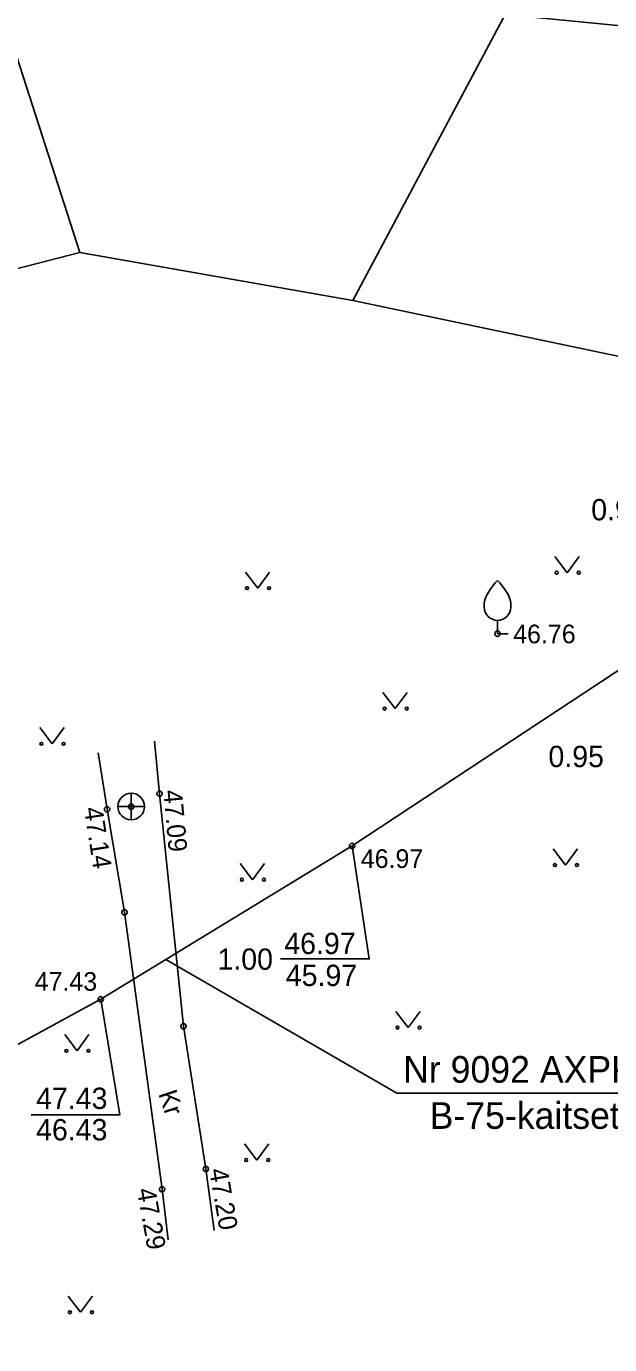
# Model space of a CAD drawing. Extents: x 641420 to 641652, y 6456285 to 6456552.
# Drawn here: x 641505.19 to 641527.08, y 6456453.67 to 6456503.15 of the extents above; entities that cross this region are included whole.
import ezdxf

# ---------------------------------------------------------------- set-up
doc = ezdxf.new("R2010")
doc.units = 0
for name, color, linetype in [('HALJASTUS', 7, 'Continuous'), ('KKAEV', 7, 'Continuous'), ('KORGUS', 7, 'Continuous'), ('MOOTMPUNKT', 7, 'Continuous'), ('MPKAABEL', 7, 'Continuous'), ('PIIR', 7, 'Continuous'), ('PUU', 7, 'Continuous'), ('TEE', 7, 'Continuous')]:
    doc.layers.add(name, color=color, linetype=linetype)

msp = doc.modelspace()

# ---------------------------------------------------------------- linework, layer by layer
at = {"layer": 'HALJASTUS'}
for p, q in [((641525.024, 6456483.249), (641525.488, 6456482.642)), ((641525.488, 6456482.642), (641525.933, 6456483.249)), ((641513.406, 6456482.668), (641513.869, 6456482.061)), ((641513.869, 6456482.061), (641514.315, 6456482.668)), ((641518.569, 6456478.15), (641519.033, 6456477.543)), ((641519.033, 6456477.543), (641519.478, 6456478.15)), ((641505.692, 6456476.827), (641506.156, 6456476.22)), ((641506.156, 6456476.22), (641506.601, 6456476.827)), ((641524.96, 6456472.276), (641525.423, 6456471.669)), ((641525.423, 6456471.669), (641525.869, 6456472.276)), ((641513.212, 6456471.727), (641513.675, 6456471.121)), ((641513.675, 6456471.121), (641514.121, 6456471.727)), ((641519.054, 6456466.176), (641519.517, 6456465.569)), ((641519.517, 6456465.569), (641519.963, 6456466.176)), ((641506.628, 6456465.305), (641507.091, 6456464.698)), ((641507.091, 6456464.698), (641507.537, 6456465.305)), ((641513.373, 6456461.206), (641513.837, 6456460.599)), ((641513.837, 6456460.599), (641514.282, 6456461.206)), ((641506.757, 6456455.493), (641507.221, 6456454.887)), ((641507.221, 6456454.887), (641507.666, 6456455.493))]:
    msp.add_line(p, q, dxfattribs=at)
for centre in [(641525.087, 6456482.642), (641525.915, 6456482.642), (641513.468, 6456482.061), (641514.297, 6456482.061), (641518.632, 6456477.543), (641519.461, 6456477.543), (641505.754, 6456476.22), (641506.583, 6456476.22), (641525.022, 6456471.669), (641525.851, 6456471.669), (641513.274, 6456471.121), (641514.103, 6456471.121), (641519.116, 6456465.569), (641519.945, 6456465.569), (641506.69, 6456464.698), (641507.519, 6456464.698), (641513.436, 6456460.599), (641514.264, 6456460.599), (641506.82, 6456454.887), (641507.648, 6456454.887)]:
    msp.add_circle(centre, 0.055, dxfattribs=at)
at = {"layer": 'KKAEV'}
for p, q in [((641509.122, 6456473.365), (641509.122, 6456474.365)), ((641508.622, 6456473.865), (641509.622, 6456473.865))]:
    msp.add_line(p, q, dxfattribs=at)
msp.add_circle((641509.122, 6456473.865), 0.5, dxfattribs=at)
at = {"layer": 'MOOTMPUNKT'}
for centre in [(641522.869, 6456480.353), (641510.186, 6456474.348), (641508.214, 6456473.762), (641509.122, 6456473.865), (641517.408, 6456472.388), (641508.872, 6456469.896), (641507.979, 6456466.634), (641511.084, 6456465.619), (641511.922, 6456460.264), (641510.28, 6456459.503)]:
    msp.add_circle(centre, 0.1, dxfattribs=at)
at = {"layer": 'MPKAABEL'}
for points in [[(641594.647, 6456488.282), (641594.974, 6456484.919), (641594.948, 6456483.722), (641594.146, 6456483.315), (641588.613, 6456482.198), (641577.793, 6456480.667), (641565.441, 6456478.464), (641563.176, 6456478.392), (641556.136, 6456480.132), (641540.93, 6456483.212), (641537.372, 6456483.606), (641533.569, 6456482.873), (641530.004, 6456480.687), (641517.408, 6456472.388), (641507.979, 6456466.634), (641498.146, 6456461.278), (641493.018, 6456458.364), (641491.328, 6456457.496), (641490.085, 6456455.565)], [(641490.085, 6456455.565), (641491.328, 6456457.496), (641493.018, 6456458.364), (641498.146, 6456461.278), (641507.979, 6456466.634), (641517.408, 6456472.388), (641530.004, 6456480.687), (641533.569, 6456482.873), (641537.372, 6456483.606), (641540.93, 6456483.212), (641556.136, 6456480.132), (641563.176, 6456478.392), (641565.441, 6456478.464), (641577.793, 6456480.667), (641588.613, 6456482.198), (641594.146, 6456483.315), (641594.948, 6456483.722), (641594.974, 6456484.919), (641594.647, 6456488.282)], [(641517.408, 6456472.388), (641518.052, 6456468.147), (641514.719, 6456468.147)], [(641510.418, 6456468.123), (641519.096, 6456463.104), (641537.211, 6456463.104)], [(641507.979, 6456466.634), (641508.7, 6456462.301), (641505.367, 6456462.301)]]:
    msp.add_lwpolyline(points, dxfattribs=at)
at = {"layer": 'PIIR'}
for points in [[(641515.03, 6456531.9), (641496.32, 6456528.4), (641507.19, 6456494.66), (641517.44, 6456492.86), (641523.16, 6456503.59), (641531.34, 6456502.79), (641534.08, 6456508.72), (641540.6, 6456517.63), (641547.89, 6456534.7)], [(641558.48, 6456523.88), (641544.24, 6456526.17), (641540.6, 6456517.63), (641534.08, 6456508.72), (641531.34, 6456502.79), (641523.16, 6456503.59), (641517.44, 6456492.86), (641554.78, 6456485.01)], [(641507.19, 6456494.66), (641487.41, 6456489.57), (641494.66, 6456469.67), (641454.86, 6456461.47), (641427.61, 6456462.64), (641420.47, 6456285.12), (641465.22, 6456296.35), (641462.2, 6456317.7), (641463.27, 6456325.07), (641461.28, 6456351.68), (641464.42, 6456390.15), (641474.21, 6456391.54), (641498.63, 6456380.28), (641509.33, 6456378.47), (641532.25, 6456460.56), (641554.78, 6456485.01), (641517.44, 6456492.86)]]:
    msp.add_lwpolyline(points, close=True, dxfattribs=at)
at = {"layer": 'PUU'}
for p, q in [((641522.869, 6456480.353), (641522.869, 6456480.853)), ((641523.269, 6456480.353), (641522.869, 6456480.353))]:
    msp.add_line(p, q, dxfattribs=at)
for points in [[(641522.369, 6456481.353), (641522.369, 6456481.503), (641522.379, 6456481.568), (641522.414, 6456481.698), (641522.474, 6456481.818), (641522.619, 6456482.053), (641522.779, 6456482.258), (641522.869, 6456482.353)], [(641523.369, 6456481.353), (641523.369, 6456481.503), (641523.359, 6456481.568), (641523.324, 6456481.698), (641523.264, 6456481.818), (641523.119, 6456482.053), (641522.959, 6456482.258), (641522.869, 6456482.353)]]:
    msp.add_lwpolyline(points, dxfattribs=at)
msp.add_arc((641522.869, 6456481.353), 0.5, 180, 0, dxfattribs=at)
at = {"layer": 'TEE'}
for points in [[(641509.995, 6456476.313), (641510.186, 6456474.348), (641511.084, 6456465.619), (641511.922, 6456460.264), (641512.23, 6456457.949)], [(641510.503, 6456457.602), (641510.28, 6456459.503), (641508.872, 6456469.896), (641508.214, 6456473.762), (641507.881, 6456475.877)]]:
    msp.add_lwpolyline(points, dxfattribs=at)

# ---------------------------------------------------------------- texts
at = {"layer": 'KORGUS'}
for s, p in [('46.76', (641523.457, 6456479.994)), ('46.97', (641517.738, 6456471.561)), ('47.43', (641505.501, 6456466.952))]:
    msp.add_text(s, height=0.7, dxfattribs=at).set_placement(p)
for s, rotation, p in [('47.09', 275.085, (641510.328, 6456474.467)), ('47.14', 278.8248, (641507.346, 6456473.8)), ('47.20', 279.7962, (641512.043, 6456460.233)), ('47.29', 280.1247, (641509.331, 6456459.49))]:
    msp.add_text(s, height=0.7, rotation=rotation, dxfattribs=at).set_placement(p)
at = {"layer": 'MPKAABEL'}
for s, height, p in [('0.98', 0.8, (641526.385, 6456484.607)), ('0.95', 0.8, (641524.78, 6456475.345)), ('46.97', 0.8, (641514.866, 6456468.328)), ('1.00', 0.8, (641512.359, 6456467.738)), ('45.97', 0.8, (641514.924, 6456467.129)), ('Nr 9092 AXPK4x50 L=118,7 m', 1, (641519.327, 6456463.5)), ('47.43', 0.8, (641505.553, 6456462.516)), ('B-75-kaitsetoru L=118,7 m', 1, (641520.321, 6456461.769)), ('46.43', 0.8, (641505.553, 6456461.337))]:
    msp.add_text(s, height=height, dxfattribs=at).set_placement(p)
at = {"layer": 'TEE'}
msp.add_text('Kr', height=0.7, rotation=288.4349, dxfattribs=at).set_placement((641510.132, 6456463.092))

doc.saveas('drawing.dxf')
